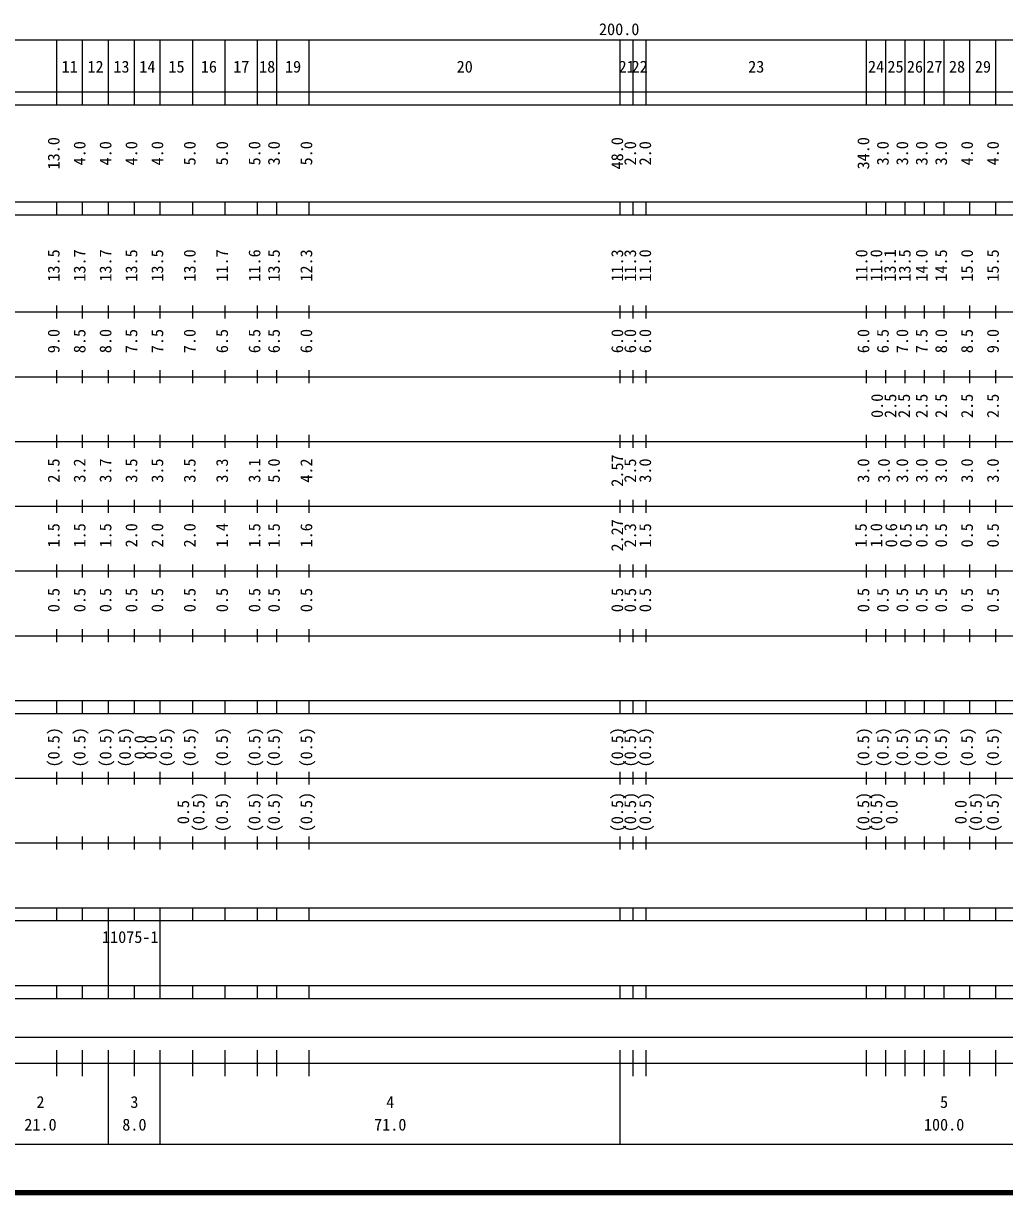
# Model space of a CAD drawing. Units: millimetres on the paper, enlarged 1000 times. Extents: x 40000 to 680000, y 20000 to 380000.
# Drawn here: x 175863 to 327343, y 20000 to 200558 of the extents above; entities that cross this region are included whole.
import ezdxf
from ezdxf.enums import TextEntityAlignment as Align

# ---------------------------------------------------------------- set-up
doc = ezdxf.new("R2010")
doc.units = ezdxf.units.MM
doc.header["$LTSCALE"] = 1000
doc.layers.add('M-TTL', color=2, linetype='Continuous', lineweight=140)
doc.layers.add('M-TTL-BAND', color=7, linetype='Continuous', lineweight=25)
doc.styles.add('ＭＳ ゴシック', font='')
doc.styles.get('ＭＳ ゴシック').set_extended_font_data('MS Gothic')

msp = doc.modelspace()

# ---------------------------------------------------------------- linework, layer by layer
at = {"layer": 'M-TTL'}
msp.add_line((40000, 20000), (680000, 20000), dxfattribs=at)
at = {"layer": 'M-TTL-BAND'}
for p, q in [((68000, 198000), (579000, 198000)), ((181000, 188000), (181000, 198000)), ((185000, 188000), (185000, 198000)), ((189000, 188000), (189000, 198000)), ((193000, 188000), (193000, 198000)), ((197000, 188000), (197000, 198000)), ((202000, 188000), (202000, 198000)), ((207000, 188000), (207000, 198000)), ((212000, 188000), (212000, 198000)), ((215000, 188000), (215000, 198000)), ((220000, 188000), (220000, 198000)), ((268000, 188000), (268000, 198000)), ((270000, 188000), (270000, 198000)), ((272000, 188000), (272000, 198000)), ((306000, 188000), (306000, 198000)), ((309000, 188000), (309000, 198000)), ((312000, 188000), (312000, 198000)), ((315000, 188000), (315000, 198000)), ((318000, 188000), (318000, 198000)), ((322000, 188000), (322000, 198000)), ((326000, 188000), (326000, 198000)), ((40000, 190000), (579000, 190000)), ((40000, 188000), (579000, 188000)), ((40000, 173000), (579000, 173000)), ((181000, 171000), (181000, 173000)), ((185000, 171000), (185000, 173000)), ((189000, 171000), (189000, 173000)), ((193000, 171000), (193000, 173000)), ((197000, 171000), (197000, 173000)), ((202000, 171000), (202000, 173000)), ((207000, 171000), (207000, 173000)), ((212000, 171000), (212000, 173000)), ((215000, 171000), (215000, 173000)), ((220000, 171000), (220000, 173000)), ((268000, 171000), (268000, 173000)), ((270000, 171000), (270000, 173000)), ((272000, 171000), (272000, 173000)), ((306000, 171000), (306000, 173000)), ((309000, 171000), (309000, 173000)), ((312000, 171000), (312000, 173000)), ((315000, 171000), (315000, 173000)), ((318000, 171000), (318000, 173000)), ((322000, 171000), (322000, 173000)), ((326000, 171000), (326000, 173000)), ((40000, 171000), (579000, 171000)), ((40000, 156000), (579000, 156000)), ((181000, 155000), (181000, 157000)), ((185000, 155000), (185000, 157000)), ((189000, 155000), (189000, 157000)), ((193000, 155000), (193000, 157000)), ((197000, 155000), (197000, 157000)), ((202000, 155000), (202000, 157000)), ((207000, 155000), (207000, 157000)), ((212000, 155000), (212000, 157000)), ((215000, 155000), (215000, 157000)), ((220000, 155000), (220000, 157000)), ((268000, 155000), (268000, 157000)), ((270000, 155000), (270000, 157000)), ((272000, 155000), (272000, 157000)), ((306000, 155000), (306000, 157000)), ((309000, 155000), (309000, 157000)), ((312000, 155000), (312000, 157000)), ((315000, 155000), (315000, 157000)), ((318000, 155000), (318000, 157000)), ((322000, 155000), (322000, 157000)), ((326000, 155000), (326000, 157000)), ((181000, 145000), (181000, 147000)), ((185000, 145000), (185000, 147000)), ((189000, 145000), (189000, 147000)), ((193000, 145000), (193000, 147000)), ((197000, 145000), (197000, 147000)), ((202000, 145000), (202000, 147000)), ((207000, 145000), (207000, 147000)), ((212000, 145000), (212000, 147000)), ((215000, 145000), (215000, 147000)), ((220000, 145000), (220000, 147000)), ((268000, 145000), (268000, 147000)), ((270000, 145000), (270000, 147000)), ((272000, 145000), (272000, 147000)), ((306000, 145000), (306000, 147000)), ((309000, 145000), (309000, 147000)), ((312000, 145000), (312000, 147000)), ((315000, 145000), (315000, 147000)), ((318000, 145000), (318000, 147000)), ((322000, 145000), (322000, 147000)), ((326000, 145000), (326000, 147000)), ((46000, 146000), (579000, 146000)), ((52000, 136000), (579000, 136000)), ((181000, 135000), (181000, 137000)), ((185000, 135000), (185000, 137000)), ((189000, 135000), (189000, 137000)), ((193000, 135000), (193000, 137000)), ((197000, 135000), (197000, 137000)), ((202000, 135000), (202000, 137000)), ((207000, 135000), (207000, 137000)), ((212000, 135000), (212000, 137000)), ((215000, 135000), (215000, 137000)), ((220000, 135000), (220000, 137000)), ((268000, 135000), (268000, 137000)), ((270000, 135000), (270000, 137000)), ((272000, 135000), (272000, 137000)), ((306000, 135000), (306000, 137000)), ((309000, 135000), (309000, 137000)), ((312000, 135000), (312000, 137000)), ((315000, 135000), (315000, 137000)), ((318000, 135000), (318000, 137000)), ((322000, 135000), (322000, 137000)), ((326000, 135000), (326000, 137000)), ((181000, 125000), (181000, 127000)), ((185000, 125000), (185000, 127000)), ((189000, 125000), (189000, 127000)), ((193000, 125000), (193000, 127000)), ((197000, 125000), (197000, 127000)), ((202000, 125000), (202000, 127000)), ((207000, 125000), (207000, 127000)), ((212000, 125000), (212000, 127000)), ((215000, 125000), (215000, 127000)), ((220000, 125000), (220000, 127000)), ((268000, 125000), (268000, 127000)), ((270000, 125000), (270000, 127000)), ((272000, 125000), (272000, 127000)), ((306000, 125000), (306000, 127000)), ((309000, 125000), (309000, 127000)), ((312000, 125000), (312000, 127000)), ((315000, 125000), (315000, 127000)), ((318000, 125000), (318000, 127000)), ((322000, 125000), (322000, 127000)), ((326000, 125000), (326000, 127000)), ((46000, 126000), (579000, 126000)), ((52000, 116000), (579000, 116000)), ((181000, 115000), (181000, 117000)), ((185000, 115000), (185000, 117000)), ((189000, 115000), (189000, 117000)), ((193000, 115000), (193000, 117000)), ((197000, 115000), (197000, 117000)), ((202000, 115000), (202000, 117000)), ((207000, 115000), (207000, 117000)), ((212000, 115000), (212000, 117000)), ((215000, 115000), (215000, 117000)), ((220000, 115000), (220000, 117000)), ((268000, 115000), (268000, 117000)), ((270000, 115000), (270000, 117000)), ((272000, 115000), (272000, 117000)), ((306000, 115000), (306000, 117000)), ((309000, 115000), (309000, 117000)), ((312000, 115000), (312000, 117000)), ((315000, 115000), (315000, 117000)), ((318000, 115000), (318000, 117000)), ((322000, 115000), (322000, 117000)), ((326000, 115000), (326000, 117000)), ((181000, 105000), (181000, 107000)), ((185000, 105000), (185000, 107000)), ((189000, 105000), (189000, 107000)), ((193000, 105000), (193000, 107000)), ((197000, 105000), (197000, 107000)), ((202000, 105000), (202000, 107000)), ((207000, 105000), (207000, 107000)), ((212000, 105000), (212000, 107000)), ((215000, 105000), (215000, 107000)), ((220000, 105000), (220000, 107000)), ((268000, 105000), (268000, 107000)), ((270000, 105000), (270000, 107000)), ((272000, 105000), (272000, 107000)), ((306000, 105000), (306000, 107000)), ((309000, 105000), (309000, 107000)), ((312000, 105000), (312000, 107000)), ((315000, 105000), (315000, 107000)), ((318000, 105000), (318000, 107000)), ((322000, 105000), (322000, 107000)), ((326000, 105000), (326000, 107000)), ((46000, 106000), (579000, 106000)), ((40000, 96000), (579000, 96000)), ((181000, 94000), (181000, 96000)), ((185000, 94000), (185000, 96000)), ((189000, 94000), (189000, 96000)), ((193000, 94000), (193000, 96000)), ((197000, 94000), (197000, 96000)), ((202000, 94000), (202000, 96000)), ((207000, 94000), (207000, 96000)), ((212000, 94000), (212000, 96000)), ((215000, 94000), (215000, 96000)), ((220000, 94000), (220000, 96000)), ((268000, 94000), (268000, 96000)), ((270000, 94000), (270000, 96000)), ((272000, 94000), (272000, 96000)), ((306000, 94000), (306000, 96000)), ((309000, 94000), (309000, 96000)), ((312000, 94000), (312000, 96000)), ((315000, 94000), (315000, 96000)), ((318000, 94000), (318000, 96000)), ((322000, 94000), (322000, 96000)), ((326000, 94000), (326000, 96000)), ((40000, 94000), (579000, 94000)), ((181000, 83000), (181000, 85000)), ((185000, 83000), (185000, 85000)), ((189000, 83000), (189000, 85000)), ((193000, 83000), (193000, 85000)), ((197000, 83000), (197000, 85000)), ((202000, 83000), (202000, 85000)), ((207000, 83000), (207000, 85000)), ((212000, 83000), (212000, 85000)), ((215000, 83000), (215000, 85000)), ((220000, 83000), (220000, 85000)), ((268000, 83000), (268000, 85000)), ((270000, 83000), (270000, 85000)), ((272000, 83000), (272000, 85000)), ((306000, 83000), (306000, 85000)), ((309000, 83000), (309000, 85000)), ((312000, 83000), (312000, 85000)), ((315000, 83000), (315000, 85000)), ((318000, 83000), (318000, 85000)), ((322000, 83000), (322000, 85000)), ((326000, 83000), (326000, 85000)), ((49000, 84000), (579000, 84000)), ((181000, 73000), (181000, 75000)), ((185000, 73000), (185000, 75000)), ((189000, 73000), (189000, 75000)), ((193000, 73000), (193000, 75000)), ((197000, 73000), (197000, 75000)), ((202000, 73000), (202000, 75000)), ((207000, 73000), (207000, 75000)), ((212000, 73000), (212000, 75000)), ((215000, 73000), (215000, 75000)), ((220000, 73000), (220000, 75000)), ((268000, 73000), (268000, 75000)), ((270000, 73000), (270000, 75000)), ((272000, 73000), (272000, 75000)), ((306000, 73000), (306000, 75000)), ((309000, 73000), (309000, 75000)), ((312000, 73000), (312000, 75000)), ((315000, 73000), (315000, 75000)), ((318000, 73000), (318000, 75000)), ((322000, 73000), (322000, 75000)), ((326000, 73000), (326000, 75000)), ((40000, 74000), (579000, 74000)), ((40000, 64000), (579000, 64000)), ((181000, 62000), (181000, 64000)), ((185000, 62000), (185000, 64000)), ((189000, 62000), (189000, 64000)), ((193000, 62000), (193000, 64000)), ((197000, 62000), (197000, 64000)), ((202000, 62000), (202000, 64000)), ((207000, 62000), (207000, 64000)), ((212000, 62000), (212000, 64000)), ((215000, 62000), (215000, 64000)), ((220000, 62000), (220000, 64000)), ((268000, 62000), (268000, 64000)), ((270000, 62000), (270000, 64000)), ((272000, 62000), (272000, 64000)), ((306000, 62000), (306000, 64000)), ((309000, 62000), (309000, 64000)), ((312000, 62000), (312000, 64000)), ((315000, 62000), (315000, 64000)), ((318000, 62000), (318000, 64000)), ((322000, 62000), (322000, 64000)), ((326000, 62000), (326000, 64000)), ((40000, 62000), (579000, 62000)), ((189000, 52000), (189000, 62000)), ((197000, 52000), (197000, 62000)), ((40000, 52000), (579000, 52000)), ((181000, 50000), (181000, 52000)), ((185000, 50000), (185000, 52000)), ((189000, 50000), (189000, 52000)), ((193000, 50000), (193000, 52000)), ((197000, 50000), (197000, 52000)), ((202000, 50000), (202000, 52000)), ((207000, 50000), (207000, 52000)), ((212000, 50000), (212000, 52000)), ((215000, 50000), (215000, 52000)), ((220000, 50000), (220000, 52000)), ((268000, 50000), (268000, 52000)), ((270000, 50000), (270000, 52000)), ((272000, 50000), (272000, 52000)), ((306000, 50000), (306000, 52000)), ((309000, 50000), (309000, 52000)), ((312000, 50000), (312000, 52000)), ((315000, 50000), (315000, 52000)), ((318000, 50000), (318000, 52000)), ((322000, 50000), (322000, 52000)), ((326000, 50000), (326000, 52000)), ((40000, 50000), (579000, 50000)), ((71000, 44000), (565000, 44000)), ((181000, 38000), (181000, 42000)), ((185000, 38000), (185000, 42000)), ((189000, 27500), (189000, 42000)), ((193000, 38000), (193000, 42000)), ((197000, 27500), (197000, 42000)), ((202000, 38000), (202000, 42000)), ((207000, 38000), (207000, 42000)), ((212000, 38000), (212000, 42000)), ((215000, 38000), (215000, 42000)), ((220000, 38000), (220000, 42000)), ((268000, 27500), (268000, 42000)), ((270000, 38000), (270000, 42000)), ((272000, 38000), (272000, 42000)), ((306000, 38000), (306000, 42000)), ((309000, 38000), (309000, 42000)), ((312000, 38000), (312000, 42000)), ((315000, 38000), (315000, 42000)), ((318000, 38000), (318000, 42000)), ((322000, 38000), (322000, 42000)), ((326000, 38000), (326000, 42000)), ((40000, 40000), (579000, 40000)), ((68000, 27500), (579000, 27500))]:
    msp.add_line(p, q, dxfattribs=at)

# ---------------------------------------------------------------- texts
at = {"layer": 'M-TTL-BAND', "style": 'ＭＳ ゴシック'}
for s, p in [('200.0', (267844, 198195)), ('11', (183000, 192405)), ('12', (187000, 192405)), ('13', (191000, 192405)), ('14', (195000, 192405)), ('15', (199500, 192405)), ('16', (204500, 192405)), ('17', (209500, 192405)), ('18', (213500, 192405)), ('19', (217500, 192405)), ('20', (244000, 192405)), ('21', (269000, 192405)), ('22', (271000, 192405)), ('23', (289000, 192405)), ('24', (307500, 192405)), ('25', (310500, 192405)), ('26', (313500, 192405)), ('27', (316500, 192405)), ('28', (320000, 192405)), ('29', (324000, 192405)), ('2', (178500, 32523)), ('3', (193000, 32523)), ('4', (232500, 32523)), ('5', (318000, 32523)), ('21.0', (178500, 29033)), ('8.0', (193000, 29033)), ('71.0', (232500, 29033)), ('100.0', (318000, 29033))]:
    msp.add_text(s, height=1833, dxfattribs=at).set_placement(p, align=Align.BOTTOM_CENTER)
for s, p in [('13.0', (182000, 180500)), ('48.0', (269000, 180500)), ('34.0', (307000, 180500)), ('4.0', (186000, 180500)), ('4.0', (190000, 180500)), ('4.0', (194000, 180500)), ('4.0', (198000, 180500)), ('5.0', (203000, 180500)), ('5.0', (208000, 180500)), ('5.0', (213000, 180500)), ('3.0', (216000, 180500)), ('5.0', (221000, 180500)), ('2.0', (271000, 180500)), ('2.0', (273314, 180500)), ('3.0', (310000, 180500)), ('3.0', (313000, 180500)), ('3.0', (316000, 180500)), ('3.0', (319000, 180500)), ('4.0', (323000, 180500)), ('4.0', (327000, 180500)), ('13.5', (182000, 163174)), ('13.7', (186000, 163174)), ('13.7', (190000, 163174)), ('13.5', (194000, 163174)), ('13.5', (198000, 163174)), ('13.0', (203000, 163174)), ('11.7', (208000, 163174)), ('11.6', (213000, 163174)), ('13.5', (216000, 163174)), ('12.3', (221000, 163174)), ('11.3', (269000, 163174)), ('11.3', (271000, 163174)), ('11.0', (273314, 163174)), ('11.0', (306714, 163174)), ('11.0', (309000, 163174)), ('13.1', (311110, 163174)), ('13.5', (313385, 163174)), ('14.0', (316000, 163174)), ('14.5', (319000, 163174)), ('15.0', (323000, 163174)), ('15.5', (327000, 163174)), ('9.0', (182000, 151500)), ('8.5', (186000, 151500)), ('8.0', (190000, 151500)), ('7.5', (194000, 151500)), ('7.5', (198000, 151500)), ('7.0', (203000, 151500)), ('6.5', (208000, 151500)), ('6.5', (213000, 151500)), ('6.5', (216000, 151500)), ('6.0', (221000, 151500)), ('6.0', (269000, 151500)), ('6.0', (271000, 151500)), ('6.0', (273314, 151500)), ('6.0', (307000, 151500)), ('6.5', (310000, 151500)), ('7.0', (313000, 151500)), ('7.5', (316000, 151500)), ('8.0', (319000, 151500)), ('8.5', (323000, 151500)), ('9.0', (327000, 151500)), ('0.0', (309111, 141500)), ('2.5', (311180, 141500)), ('2.5', (313290, 141500)), ('2.5', (316000, 141500)), ('2.5', (319000, 141500)), ('2.5', (323000, 141500)), ('2.5', (327000, 141500)), ('2.57', (269000, 131500)), ('2.5', (182000, 131500)), ('3.2', (186000, 131500)), ('3.7', (190000, 131500)), ('3.5', (194000, 131500)), ('3.5', (198000, 131500)), ('3.5', (203000, 131500)), ('3.3', (208000, 131500)), ('3.1', (213000, 131500)), ('5.0', (216000, 131500)), ('4.2', (221000, 131500)), ('2.5', (271000, 131500)), ('3.0', (273314, 131500)), ('3.0', (307000, 131500)), ('3.0', (310167, 131500)), ('3.0', (313000, 131500)), ('3.0', (316000, 131500)), ('3.0', (319000, 131500)), ('3.0', (323000, 131500)), ('3.0', (327000, 131500)), ('1.5', (182000, 121500)), ('1.5', (186000, 121500)), ('1.5', (190000, 121500)), ('2.0', (194000, 121500)), ('2.0', (198000, 121500)), ('2.0', (203000, 121500)), ('1.4', (208000, 121500)), ('1.5', (213000, 121500)), ('1.5', (216000, 121500)), ('1.6', (221000, 121500)), ('2.27', (269000, 121500)), ('2.3', (271000, 121500)), ('1.5', (273314, 121500)), ('1.5', (306614, 121500)), ('1.0', (309000, 121500)), ('0.6', (311300, 121500)), ('0.5', (313544, 121500)), ('0.5', (316000, 121500)), ('0.5', (319000, 121500)), ('0.5', (323000, 121500)), ('0.5', (327000, 121500)), ('0.5', (182000, 111500)), ('0.5', (186000, 111500)), ('0.5', (190000, 111500)), ('0.5', (194000, 111500)), ('0.5', (198000, 111500)), ('0.5', (203000, 111500)), ('0.5', (208000, 111500)), ('0.5', (213000, 111500)), ('0.5', (216000, 111500)), ('0.5', (221000, 111500)), ('0.5', (269000, 111500)), ('0.5', (271000, 111500)), ('0.5', (273314, 111500)), ('0.5', (307000, 111500)), ('0.5', (310000, 111500)), ('0.5', (313000, 111500)), ('0.5', (316000, 111500)), ('0.5', (319000, 111500)), ('0.5', (323000, 111500)), ('0.5', (327000, 111500)), ('(0.5)', (182000, 88764)), ('(0.5)', (186000, 88764)), ('(0.5)', (190000, 88764)), ('(0.5)', (193000, 88764)), ('0.0', (195370, 88764)), ('0.0', (197000, 88764)), ('(0.5)', (199370, 88764)), ('(0.5)', (203000, 88764)), ('(0.5)', (208000, 88764)), ('(0.5)', (213000, 88764)), ('(0.5)', (216000, 88764)), ('(0.5)', (221000, 88764)), ('(0.5)', (269000, 88764)), ('(0.5)', (271000, 88764)), ('(0.5)', (273314, 88764)), ('(0.5)', (307000, 88764)), ('(0.5)', (310000, 88764)), ('(0.5)', (313000, 88764)), ('(0.5)', (316000, 88764)), ('(0.5)', (319000, 88764)), ('(0.5)', (323000, 88764)), ('(0.5)', (327000, 88764)), ('(0.5)', (204370, 78764)), ('(0.5)', (208000, 78764)), ('(0.5)', (213000, 78764)), ('(0.5)', (216000, 78764)), ('(0.5)', (221000, 78764)), ('(0.5)', (269000, 78764)), ('(0.5)', (271000, 78764)), ('(0.5)', (273314, 78764)), ('(0.5)', (307000, 78764)), ('(0.5)', (309000, 78764)), ('(0.5)', (324370, 78764)), ('(0.5)', (327000, 78764)), ('0.5', (202000, 78764)), ('0.0', (311370, 78764)), ('0.0', (322026, 78764))]:
    msp.add_text(s, height=1833, rotation=90, dxfattribs=at).set_placement(p, align=Align.BOTTOM_CENTER)
msp.add_text('11075-1', height=1833, dxfattribs=at).set_placement((188000, 58000), align=Align.BOTTOM_LEFT)

doc.saveas('drawing.dxf')
